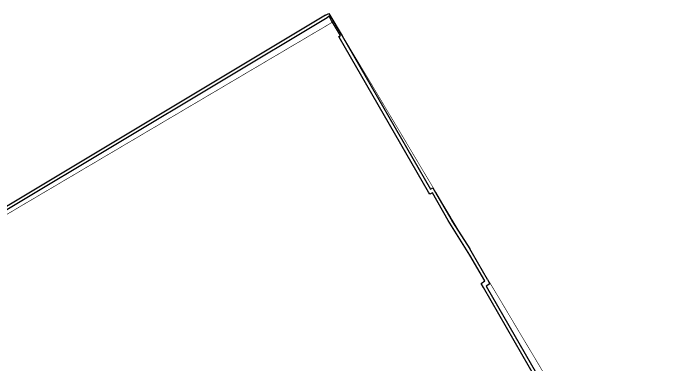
# Model space of a CAD drawing. Header units: feet. Extents: x 2321988 to 2329858, y 6722724 to 6730499.
# Drawn here: x 2328177 to 2329297, y 6729911 to 6730499 of the extents above; entities that cross this region are included whole.
import ezdxf

# ---------------------------------------------------------------- set-up
doc = ezdxf.new("R2010")
doc.units = ezdxf.units.FT
doc.header["$MEASUREMENT"] = 0
doc.linetypes.add('HIDDEN2', pattern=[0.1875, 0.125, -0.0625])
doc.layers.add('C-ANNO-NPLT', color=2, linetype='Continuous', plot=False)
doc.layers.add('C-FENCE', color=7, linetype='FENCELINE1')
doc.layers.add('C-LOD', color=2, linetype='LOD')
doc.styles.add('Linetypes', font='arial.ttf')
doc.linetypes.add('FENCELINE1', pattern='A,0.25,-0.1,[133,ltypeshp.shx,S=0.1,R=0,X=-0.1,Y=0],-0.1,1', length=1.45)
doc.linetypes.add('LOD', pattern='A,1,-0.2,["LOD",Linetypes,S=0.075,R=0,X=-0.15,Y=-0.05],-0.1', length=1.3)

msp = doc.modelspace()

# ---------------------------------------------------------------- linework, layer by layer
at = {"layer": 'C-ANNO-NPLT', "color": 30, "linetype": 'HIDDEN2', "const_width": 1}
msp.add_lwpolyline([(2326481.946, 6726550.181), (2326500.137, 6726523.023), (2329294.924, 6728155.654), (2329857.353, 6728525.139), (2329612.098, 6728921.958), (2329612.098, 6728921.958), (2329637.64, 6728935.743), (2328713.587, 6730485.608), (2325347.3, 6728497.785)], dxfattribs=at)
at = {"layer": 'C-FENCE', "ltscale": 0.3}
for p, q in [((2328904.886, 6730152.387, 1.38), (2328878.215, 6730198.696, 1.38)), ((2328941.1, 6730094.614, 1.38), (2328904.886, 6730152.387, 1.38)), ((2328966.02, 6730051.357, 1.38), (2328941.1, 6730094.614, 1.38)), ((2328959.995, 6730047.141, 1.38), (2328966.02, 6730051.357, 1.38)), ((2328963.652, 6730040.442, 1.38), (2328959.995, 6730047.141, 1.38)), ((2329536.313, 6729046.383, 1.38), (2328963.652, 6730040.442, 1.38))]:
    msp.add_line(p, q, dxfattribs=at)
at = {"layer": 'C-FENCE', "ltscale": 0.3, "elevation": 1.38, "flags": 128}
msp.add_lwpolyline([(2328878.215, 6730198.696), (2328873.835, 6730196.152), (2328871.858, 6730199.716), (2328722.418, 6730459.184), (2328721.725, 6730460.382), (2328724.307, 6730461.916), (2328709.743, 6730487.202), (2328705.806, 6730493.959), (2328702.044, 6730491.392), (2327641.385, 6729855.428), (2327467.525, 6729751.137), (2325562.136, 6728607.616), (2325560.844, 6728606.841)], dxfattribs=at)
at = {"layer": 'C-LOD', "flags": 128}
for points in [[(2328699.473, 6730495.68), (2328705.065, 6730498.882), (2328727.081, 6730461.112), (2328874.878, 6730204.558), (2328879.179, 6730207.036), (2328883.588, 6730199.455), (2328909.254, 6730154.903), (2328911.875, 6730150.388), (2328940.729, 6730104.955)], [(2328970.352, 6730053.852), (2328974.337, 6730046.526), (2328968.206, 6730042.554), (2329540.655, 6729048.862), (2329670.392, 6728819.484), (2329852.07, 6728516.521), (2326884.396, 6726736.892), (2326748.335, 6726900.332), (2326026.494, 6727905.942), (2325986.964, 6727967.654), (2325922.243, 6727916.371), (2326798.376, 6726685.308), (2326533.168, 6726526.27), (2326518.203, 6726551.265), (2325954.177, 6726215.064), (2325975.005, 6725911.958), (2325864.203, 6725267.831), (2325847.848, 6725269.912), (2325837.771, 6725181.495), (2325829.523, 6725176.65), (2325829.516, 6724686.835), (2325735.972, 6724635.841), (2325766.858, 6724578.379), (2324718.195, 6723961.765), (2324712.838, 6723968.831), (2323562.533, 6723298.581), (2323546.118, 6723322.459), (2322601.904, 6722766.984), (2322120.634, 6723568.458), (2322045.577, 6723761.017), (2322120.634, 6723892.207), (2322761.461, 6724238.03), (2323192.43, 6723373.77), (2323435.338, 6723527.284), (2323034.43, 6724451.929), (2323022.436, 6724479.591), (2322515.652, 6725648.428), (2322397.761, 6725917.672), (2322401.49, 6725919.883), (2322703.727, 6726105.258), (2322713.202, 6726162.572), (2322705.364, 6726365.581), (2322727.159, 6726398.006), (2322871.844, 6726485.999), (2322873.27, 6726615.382), (2322880.241, 6726625.754), (2322935.789, 6726664.624)]]:
    msp.add_lwpolyline(points, dxfattribs=at)
at = {"layer": 'C-LOD', "elevation": 1.38, "flags": 128}
for points in [[(2328699.473, 6730495.68), (2327638.814, 6729859.717), (2327464.953, 6729755.425), (2326651.082, 6729266.979)], [(2328970.352, 6730053.852), (2328945.432, 6730097.11), (2328940.729, 6730104.955)]]:
    msp.add_lwpolyline(points, dxfattribs=at)

doc.saveas('drawing.dxf')
